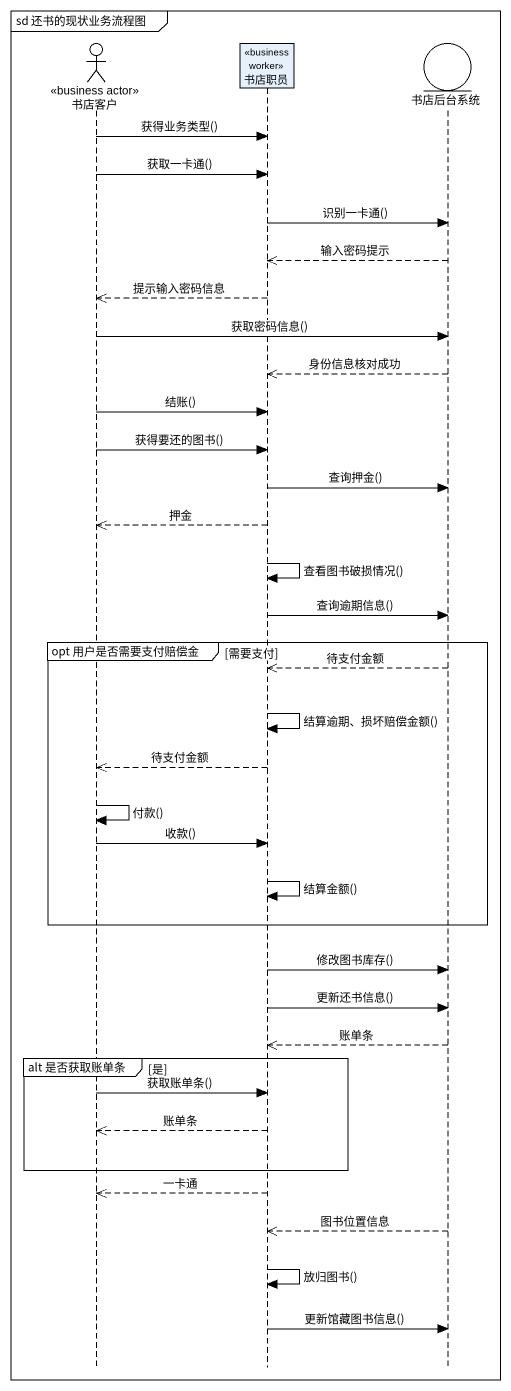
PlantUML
@startuml
mainframe sd 还书的现状业务流程图
hide footbox
actor 书店客户 <<business actor>>
participant 书店职员 <<business worker>>
entity 书店后台系统

书店客户 -> 书店职员 : 获得业务类型()
书店客户 -> 书店职员 : 获取一卡通()
书店职员 -> 书店后台系统 : 识别一卡通()
书店后台系统 -->> 书店职员 : 输入密码提示
书店职员 -->> 书店客户 : 提示输入密码信息
书店客户 -> 书店后台系统 : 获取密码信息()
书店后台系统 -->> 书店职员 : 身份信息核对成功
书店客户 -> 书店职员 : 结账()
书店客户 -> 书店职员 : 获得要还的图书()
书店职员 -> 书店后台系统 : 查询押金()
书店职员 -->> 书店客户 : 押金
书店职员 -> 书店职员 : 查看图书破损情况()
书店职员 -> 书店后台系统 : 查询逾期信息()
group opt 用户是否需要支付赔偿金 [需要支付]
  书店后台系统 -->> 书店职员 : 待支付金额
  书店职员 -> 书店职员 : 结算逾期、损坏赔偿金额()
  书店职员 -->> 书店客户 : 待支付金额
  书店客户 -> 书店客户 : 付款()
  书店客户 -> 书店职员 : 收款()
  书店职员 -> 书店职员 : 结算金额()
end
书店职员 -> 书店后台系统 : 修改图书库存()
书店职员 -> 书店后台系统 : 更新还书信息()
书店后台系统 -->> 书店职员 : 账单条
group alt 是否获取账单条 [是]
  书店客户 -> 书店职员 : 获取账单条()
  书店职员 -->> 书店客户 : 账单条
end
书店职员 -->> 书店客户 : 一卡通
书店后台系统 -->> 书店职员 : 图书位置信息
书店职员 -> 书店职员 : 放归图书()
书店职员 -> 书店后台系统 : 更新馆藏图书信息()
@enduml
